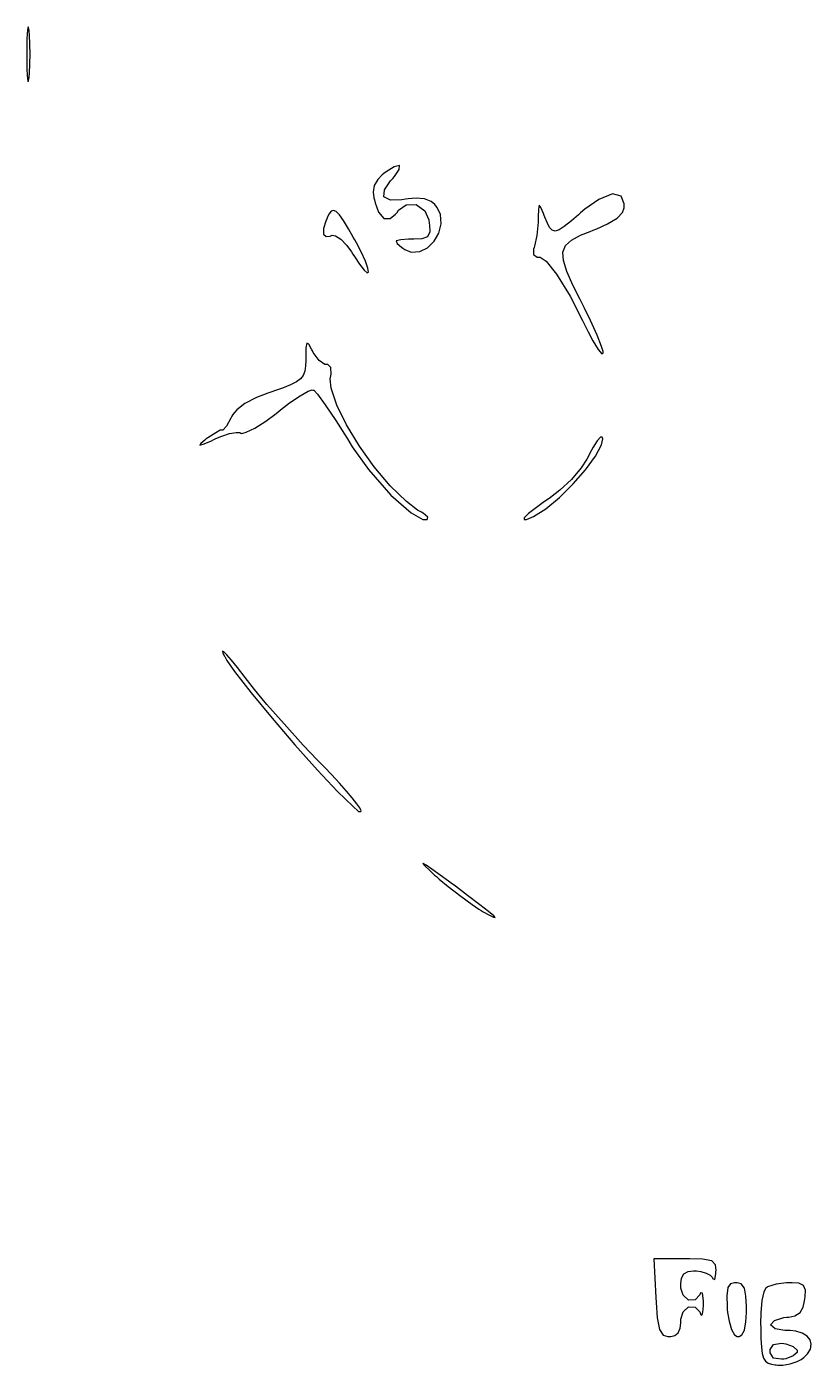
# Model space of a CAD drawing. Extents: x 0 to 8.8, y 0 to 10.9.
# Drawn here: x 1.407 to 4.331, y 0 to 4.988 of the extents above; entities that cross this region are included whole.
import ezdxf

# ---------------------------------------------------------------- set-up
doc = ezdxf.new("R2010")
doc.units = 0
doc.layers.get('0').update_dxf_attribs({"linetype": 'CONTINUOUS'})

msp = doc.modelspace()

# ---------------------------------------------------------------- linework, layer by layer
at = {"color": 0}
for p, q in [((1.41228, 4.98828), (1.40944, 4.97851)), ((1.4151, 4.97456), (1.41228, 4.98828)), ((1.40744, 4.94336), (1.40668, 4.8999)), ((1.40944, 4.97851), (1.40744, 4.94336)), ((1.41558, 4.96989), (1.4151, 4.97456)), ((1.41667, 4.95822), (1.41558, 4.96989)), ((1.41883, 4.88574), (1.41667, 4.95822)), ((1.40668, 4.8999), (1.40668, 4.88542)), ((1.40668, 4.88542), (1.40668, 4.87099)), ((1.40668, 4.87099), (1.40744, 4.82764)), ((1.41667, 4.81435), (1.41883, 4.88574)), ((1.40744, 4.82764), (1.40944, 4.79269)), ((1.40944, 4.79269), (1.41228, 4.78358)), ((1.41228, 4.78358), (1.4151, 4.79829)), ((1.4151, 4.79829), (1.41558, 4.80322)), ((1.41558, 4.80322), (1.41667, 4.81435)), ((2.73779, 4.44097), (2.73161, 4.43593)), ((2.74681, 4.44808), (2.73779, 4.44097)), ((2.7761, 4.46669), (2.74681, 4.44808)), ((2.79611, 4.47131), (2.7761, 4.46669)), ((2.77783, 4.43088), (2.79525, 4.45632)), ((2.79525, 4.45632), (2.79611, 4.47131)), ((2.70167, 4.39626), (2.69775, 4.37196)), ((2.71468, 4.41857), (2.70167, 4.39626)), ((2.73161, 4.43593), (2.71468, 4.41857)), ((2.7399, 4.38108), (2.76238, 4.41357)), ((2.76238, 4.41357), (2.77111, 4.42324)), ((2.77111, 4.42324), (2.77783, 4.43088)), ((2.69775, 4.37196), (2.70036, 4.35021)), ((2.70036, 4.35021), (2.70221, 4.34321)), ((2.70221, 4.34321), (2.70492, 4.33154)), ((2.73693, 4.35433), (2.7399, 4.38108)), ((2.76264, 4.34261), (2.73693, 4.35433)), ((2.80414, 4.34353), (2.76264, 4.34261)), ((2.81776, 4.34543), (2.80414, 4.34353)), ((2.82769, 4.3469), (2.81776, 4.34543)), ((2.85796, 4.34912), (2.82769, 4.3469)), ((2.88943, 4.34657), (2.85796, 4.34912)), ((2.91336, 4.33735), (2.88943, 4.34657)), ((3.53863, 4.34472), (3.48699, 4.30811)), ((3.58974, 4.36572), (3.53863, 4.34472)), ((3.62201, 4.35715), (3.58974, 4.36572)), ((3.63336, 4.3284), (3.62201, 4.35715)), ((2.54075, 4.30057), (2.53256, 4.28971)), ((2.54964, 4.30414), (2.54075, 4.30057)), ((2.56, 4.29992), (2.54964, 4.30414)), ((2.57237, 4.28733), (2.56, 4.29992)), ((2.70492, 4.33154), (2.71789, 4.29753)), ((2.71789, 4.29753), (2.73774, 4.27408)), ((2.78153, 4.28982), (2.78668, 4.29656)), ((2.78668, 4.29656), (2.79275, 4.30539)), ((2.79275, 4.30539), (2.82101, 4.32503)), ((2.82101, 4.32503), (2.85829, 4.32574)), ((2.85829, 4.32574), (2.88976, 4.30186)), ((2.88976, 4.30186), (2.90528, 4.26824)), ((2.92751, 4.32579), (2.91336, 4.33735)), ((2.9311, 4.32101), (2.92751, 4.32579)), ((2.93679, 4.31418), (2.9311, 4.32101)), ((2.94824, 4.28874), (2.93679, 4.31418)), ((3.31364, 4.30886), (3.31332, 4.27962)), ((3.31608, 4.32351), (3.31364, 4.30886)), ((3.32264, 4.31521), (3.31608, 4.32351)), ((3.33242, 4.29292), (3.32264, 4.31521)), ((3.33556, 4.28543), (3.33242, 4.29292)), ((3.47114, 4.29432), (3.46251, 4.28706)), ((3.48699, 4.30811), (3.47114, 4.29432)), ((3.60721, 4.27518), (3.62717, 4.2965)), ((3.62717, 4.2965), (3.63336, 4.31326)), ((3.63336, 4.31879), (3.63336, 4.3284)), ((3.63336, 4.31326), (3.63336, 4.31879)), ((2.52106, 4.26357), (2.51313, 4.23708)), ((2.52447, 4.27208), (2.52106, 4.26357)), ((2.52626, 4.27658), (2.52447, 4.27208)), ((2.53256, 4.28971), (2.52626, 4.27658)), ((2.58757, 4.2659), (2.57237, 4.28733)), ((2.60618, 4.23508), (2.58757, 4.2659)), ((2.73774, 4.27408), (2.76096, 4.27354)), ((2.76096, 4.27354), (2.78153, 4.28982)), ((2.90528, 4.26824), (2.90668, 4.25657)), ((2.90668, 4.25657), (2.90761, 4.24849)), ((2.90761, 4.24849), (2.90842, 4.22379)), ((2.94282, 4.21957), (2.95133, 4.2539)), ((2.95133, 4.2539), (2.94824, 4.28874)), ((3.31272, 4.26042), (3.30718, 4.21099)), ((3.31332, 4.26986), (3.31272, 4.26042)), ((3.31332, 4.27962), (3.31332, 4.26986)), ((3.33811, 4.27886), (3.33556, 4.28543)), ((3.34597, 4.25922), (3.33811, 4.27886)), ((3.35514, 4.24061), (3.34597, 4.25922)), ((3.36453, 4.22971), (3.35514, 4.24061)), ((3.41021, 4.24425), (3.39046, 4.23139)), ((3.43658, 4.26519), (3.41021, 4.24425)), ((3.46251, 4.28706), (3.43658, 4.26519)), ((3.53142, 4.23525), (3.57146, 4.25347)), ((3.57146, 4.25347), (3.60721, 4.27518)), ((2.51313, 4.23708), (2.51247, 4.21517)), ((2.51247, 4.21517), (2.52225, 4.20622)), ((2.52225, 4.20622), (2.5376, 4.20806)), ((2.5376, 4.20806), (2.54221, 4.2099)), ((2.54221, 4.2099), (2.54551, 4.21115)), ((2.54551, 4.21115), (2.55783, 4.20882)), ((2.55783, 4.20882), (2.57721, 4.19629)), ((2.57721, 4.19629), (2.59907, 4.17333)), ((2.62332, 4.20458), (2.60618, 4.23508)), ((2.6289, 4.19433), (2.62332, 4.20458)), ((2.6351, 4.18343), (2.6289, 4.19433)), ((2.8004, 4.1945), (2.78358, 4.18989)), ((2.83008, 4.19629), (2.8004, 4.1945)), ((2.84, 4.19656), (2.83008, 4.19629)), ((2.84983, 4.19656), (2.84, 4.19656)), ((2.87944, 4.19814), (2.84983, 4.19656)), ((2.90082, 4.20574), (2.87944, 4.19814)), ((2.90842, 4.22379), (2.90082, 4.20574)), ((2.92497, 4.18881), (2.94282, 4.21957)), ((3.30718, 4.21099), (3.29943, 4.17046)), ((3.37582, 4.22657), (3.36453, 4.22971)), ((3.39046, 4.23139), (3.37582, 4.22657)), ((3.41504, 4.17318), (3.43679, 4.19308)), ((3.43679, 4.19308), (3.47092, 4.21115)), ((3.47092, 4.21115), (3.50597, 4.22547)), ((3.50597, 4.22547), (3.51779, 4.22987)), ((3.51779, 4.22987), (3.53142, 4.23525)), ((2.59907, 4.17333), (2.61686, 4.14942)), ((2.61686, 4.14942), (2.62224, 4.141)), ((2.62224, 4.141), (2.62804, 4.13151)), ((2.65267, 4.15012), (2.6351, 4.18343)), ((2.66906, 4.11475), (2.65267, 4.15012)), ((2.78358, 4.18989), (2.78717, 4.18033)), ((2.78717, 4.18033), (2.80328, 4.16726)), ((2.80328, 4.16726), (2.80886, 4.16319)), ((2.80886, 4.16319), (2.81538, 4.15815)), ((2.81538, 4.15815), (2.83979, 4.14887)), ((2.83979, 4.14887), (2.8711, 4.15039)), ((2.8711, 4.15039), (2.90028, 4.16471)), ((2.90028, 4.16471), (2.92497, 4.18881)), ((3.29557, 4.15989), (3.29551, 4.13938)), ((3.29779, 4.16542), (3.29557, 4.15989)), ((3.29943, 4.17046), (3.29779, 4.16542)), ((3.40522, 4.14876), (3.41504, 4.17318)), ((3.40701, 4.11729), (3.40522, 4.14876)), ((2.62804, 4.13151), (2.64654, 4.10357)), ((2.64654, 4.10357), (2.6645, 4.08062)), ((2.67833, 4.08919), (2.66906, 4.11475)), ((3.29551, 4.13938), (3.30886, 4.12989)), ((3.30886, 4.12989), (3.31332, 4.12989)), ((3.31332, 4.12989), (3.32064, 4.12989)), ((3.32064, 4.12989), (3.34267, 4.11447)), ((3.34267, 4.11447), (3.38167, 4.06657)), ((3.41992, 4.07611), (3.40701, 4.11729)), ((2.6645, 4.08062), (2.67583, 4.07118)), ((2.67583, 4.07118), (2.6805, 4.07433)), ((2.6805, 4.07433), (2.67833, 4.08919)), ((3.38167, 4.06657), (3.43143, 3.98367)), ((3.44362, 4.02268), (3.41992, 4.07611)), ((3.46907, 3.97136), (3.44362, 4.02268)), ((3.43143, 3.98367), (3.47846, 3.89367)), ((3.47775, 3.95432), (3.46907, 3.97136)), ((3.48546, 3.93935), (3.47775, 3.95432)), ((3.47846, 3.89367), (3.49333, 3.86322)), ((3.50771, 3.89372), (3.48546, 3.93935)), ((3.5325, 3.83908), (3.50771, 3.89372)), ((3.49333, 3.86322), (3.49897, 3.85194)), ((3.49897, 3.85194), (3.51708, 3.81842)), ((2.44732, 3.79199), (2.44667, 3.76042)), ((2.45053, 3.80963), (2.44732, 3.79199)), ((2.4579, 3.80524), (2.45053, 3.80963)), ((2.46804, 3.78717), (2.4579, 3.80524)), ((3.51708, 3.81842), (3.53694, 3.78603)), ((3.54932, 3.79656), (3.5325, 3.83908)), ((3.55556, 3.77821), (3.54932, 3.79656)), ((2.44646, 3.7436), (2.44547, 3.72472)), ((2.44667, 3.74989), (2.44646, 3.7436)), ((2.44667, 3.76042), (2.44667, 3.74989)), ((2.47114, 3.78097), (2.46804, 3.78717)), ((2.47444, 3.77376), (2.47114, 3.78097)), ((2.4969, 3.74463), (2.47444, 3.77376)), ((2.51758, 3.72987), (2.4969, 3.74463)), ((3.53694, 3.78603), (3.55051, 3.76947)), ((3.55051, 3.76947), (3.55556, 3.77143)), ((3.55556, 3.77208), (3.55556, 3.77821)), ((3.55556, 3.77143), (3.55556, 3.77208)), ((2.44276, 3.70486), (2.43722, 3.68918)), ((2.44547, 3.72472), (2.44276, 3.70486)), ((2.52447, 3.72987), (2.51758, 3.72987)), ((2.52849, 3.72987), (2.52447, 3.72987)), ((2.54053, 3.71799), (2.52849, 3.72987)), ((2.53999, 3.68767), (2.54161, 3.69379)), ((2.54161, 3.69379), (2.54053, 3.71799)), ((2.35975, 3.64199), (2.32992, 3.63118)), ((2.39008, 3.65397), (2.35975, 3.64199)), ((2.41222, 3.66499), (2.39008, 3.65397)), ((2.42746, 3.67626), (2.41222, 3.66499)), ((2.43722, 3.68918), (2.42746, 3.67626)), ((2.53728, 3.67681), (2.53999, 3.68767)), ((2.54161, 3.64094), (2.53728, 3.67681)), ((2.26329, 3.60661), (2.21972, 3.58382)), ((2.30556, 3.62315), (2.26329, 3.60661)), ((2.31999, 3.62765), (2.30556, 3.62315)), ((2.32992, 3.63118), (2.31999, 3.62765)), ((2.38612, 3.58621), (2.42524, 3.61322)), ((2.42524, 3.61322), (2.45562, 3.63026)), ((2.45562, 3.63026), (2.46994, 3.63547)), ((2.46994, 3.63547), (2.47331, 3.63433)), ((2.47331, 3.63433), (2.47607, 3.63379)), ((2.47607, 3.63379), (2.48969, 3.61871)), ((2.48969, 3.61871), (2.51942, 3.57904)), ((2.56244, 3.57785), (2.54161, 3.64094)), ((2.17437, 3.54312), (2.17111, 3.53657)), ((2.18907, 3.56022), (2.17437, 3.54312)), ((2.21972, 3.58382), (2.18907, 3.56022)), ((2.29753, 3.51839), (2.33137, 3.54329)), ((2.33137, 3.54329), (2.34224, 3.55208)), ((2.34224, 3.55208), (2.35297, 3.56087)), ((2.35297, 3.56087), (2.38612, 3.58621)), ((2.51942, 3.57904), (2.55826, 3.52154)), ((2.59864, 3.50424), (2.56244, 3.57785)), ((2.1505, 3.50022), (2.13764, 3.48546)), ((2.16775, 3.52935), (2.1505, 3.50022)), ((2.17111, 3.53657), (2.16775, 3.52935)), ((2.22407, 3.47683), (2.25663, 3.4924)), ((2.25663, 3.4924), (2.29753, 3.51839)), ((2.55826, 3.52154), (2.59147, 3.46963)), ((2.64638, 3.42572), (2.59864, 3.50424)), ((2.07036, 3.44786), (2.05507, 3.43463)), ((2.06739, 3.43371), (2.09521, 3.44575)), ((2.07557, 3.4521), (2.07036, 3.44786)), ((2.08165, 3.45654), (2.07557, 3.4521)), ((2.11111, 3.47547), (2.08165, 3.45654)), ((2.09521, 3.44575), (2.10444, 3.44988)), ((2.10444, 3.44988), (2.11149, 3.45367)), ((2.12776, 3.48546), (2.11111, 3.47547)), ((2.11149, 3.45367), (2.13379, 3.46311)), ((2.13336, 3.48546), (2.12776, 3.48546)), ((2.13764, 3.48546), (2.13336, 3.48546)), ((2.13379, 3.46311), (2.16276, 3.47211)), ((2.16276, 3.47211), (2.18756, 3.47618)), ((2.18756, 3.47618), (2.20068, 3.47597)), ((2.20068, 3.47597), (2.20443, 3.47433)), ((2.20443, 3.47433), (2.20828, 3.47271)), ((2.20828, 3.47271), (2.22407, 3.47683)), ((2.59147, 3.46963), (2.60221, 3.4521)), ((2.60221, 3.4521), (2.6199, 3.42247)), ((3.53304, 3.44575), (3.51764, 3.42096)), ((3.54465, 3.45925), (3.53304, 3.44575)), ((3.55083, 3.45942), (3.54465, 3.45925)), ((3.54872, 3.42969), (3.55365, 3.4529)), ((3.55111, 3.45876), (3.55083, 3.45942)), ((3.55365, 3.4529), (3.55111, 3.45876)), ((2.05507, 3.43463), (2.05165, 3.42854)), ((2.05165, 3.42854), (2.06739, 3.43371)), ((2.6199, 3.42247), (2.68024, 3.33772)), ((2.70193, 3.34819), (2.64638, 3.42572)), ((3.50418, 3.39611), (3.5, 3.38764)), ((3.51764, 3.42096), (3.50418, 3.39611)), ((3.52653, 3.38743), (3.54872, 3.42969)), ((2.76156, 3.2774), (2.70193, 3.34819)), ((3.47293, 3.34483), (3.43668, 3.3016)), ((3.49419, 3.37646), (3.47293, 3.34483)), ((3.48964, 3.33735), (3.52653, 3.38743)), ((3.5, 3.38764), (3.49419, 3.37646)), ((2.68024, 3.33772), (2.76329, 3.24214)), ((3.43668, 3.3016), (3.39372, 3.26079)), ((3.44303, 3.28461), (3.48964, 3.33735)), ((2.8214, 3.21897), (2.76156, 3.2774)), ((3.39372, 3.26079), (3.35894, 3.23351)), ((3.39171, 3.23454), (3.44303, 3.28461)), ((2.76329, 3.24214), (2.83968, 3.17654)), ((2.86268, 3.18701), (2.8214, 3.21897)), ((3.30626, 3.1971), (3.27664, 3.17383)), ((3.33643, 3.21858), (3.30626, 3.1971)), ((3.34668, 3.22542), (3.33643, 3.21858)), ((3.34076, 3.19228), (3.39171, 3.23454)), ((3.35894, 3.23351), (3.34668, 3.22542)), ((2.83968, 3.17654), (2.88325, 3.15213)), ((2.87776, 3.17876), (2.86268, 3.18701)), ((2.88385, 3.17546), (2.87776, 3.17876)), ((2.88325, 3.15213), (2.89779, 3.15213)), ((2.90192, 3.16049), (2.88385, 3.17546)), ((2.89779, 3.15213), (2.89882, 3.15213)), ((2.89882, 3.15213), (2.90192, 3.16049)), ((3.26042, 3.15799), (3.25999, 3.15213)), ((3.25999, 3.15213), (3.25999, 3.15213)), ((3.25999, 3.15213), (3.26878, 3.15213)), ((3.27664, 3.17383), (3.26042, 3.15799)), ((3.26878, 3.15213), (3.29519, 3.16303)), ((3.29519, 3.16303), (3.34076, 3.19228)), ((2.1415, 2.65842), (2.13644, 2.66097)), ((2.13644, 2.66097), (2.13743, 2.65522)), ((2.13743, 2.65522), (2.14253, 2.64447)), ((2.15246, 2.6474), (2.1415, 2.65842)), ((2.14253, 2.64447), (2.14442, 2.641)), ((2.16938, 2.62799), (2.15246, 2.6474)), ((2.14442, 2.641), (2.15229, 2.62646)), ((2.15229, 2.62646), (2.18132, 2.58556)), ((2.19222, 2.6001), (2.16938, 2.62799)), ((2.22092, 2.56369), (2.19222, 2.6001)), ((2.18132, 2.58556), (2.24294, 2.50575)), ((2.2469, 2.53006), (2.22092, 2.56369)), ((2.24294, 2.50575), (2.32075, 2.41135)), ((2.25553, 2.51878), (2.2469, 2.53006)), ((2.26671, 2.50439), (2.25553, 2.51878)), ((2.30197, 2.46251), (2.26671, 2.50439)), ((2.3655, 2.39019), (2.30197, 2.46251)), ((2.32075, 2.41135), (2.40608, 2.31213)), ((2.43739, 2.31158), (2.3655, 2.39019)), ((2.40608, 2.31213), (2.4904, 2.21793)), ((2.49078, 2.2551), (2.43739, 2.31158)), ((2.5089, 2.23654), (2.49078, 2.2551)), ((2.4904, 2.21793), (2.56506, 2.13851)), ((2.51731, 2.22792), (2.5089, 2.23654)), ((2.54232, 2.20171), (2.51731, 2.22792)), ((2.57232, 2.16917), (2.54232, 2.20171)), ((2.59842, 2.13976), (2.57232, 2.16917)), ((2.56506, 2.13851), (2.62147, 2.08365)), ((2.61996, 2.1141), (2.59842, 2.13976)), ((2.63656, 2.09289), (2.61996, 2.1141)), ((2.62147, 2.08365), (2.64367, 2.06321)), ((2.64762, 2.07688), (2.63656, 2.09289)), ((2.64367, 2.06321), (2.6511, 2.06321)), ((2.65261, 2.06679), (2.64762, 2.07688)), ((2.6511, 2.06321), (2.65147, 2.06321)), ((2.65147, 2.06321), (2.65261, 2.06679)), ((2.88444, 1.87044), (2.88292, 1.86951)), ((2.88292, 1.86951), (2.89074, 1.86094)), ((2.89551, 1.86367), (2.88444, 1.87044)), ((2.89074, 1.86094), (2.90761, 1.84478)), ((2.91639, 1.84912), (2.89551, 1.86367)), ((2.94743, 1.82676), (2.91639, 1.84912)), ((2.90761, 1.84478), (2.92686, 1.82693)), ((2.92686, 1.82693), (2.93332, 1.82101)), ((2.93332, 1.82101), (2.94417, 1.81147)), ((2.94417, 1.81147), (2.97775, 1.78375)), ((2.97851, 1.80414), (2.94743, 1.82676)), ((2.98888, 1.79656), (2.97851, 1.80414)), ((3.00407, 1.78526), (2.98888, 1.79656)), ((2.97775, 1.78375), (3.02414, 1.74767)), ((3.04969, 1.75114), (3.00407, 1.78526)), ((3.02414, 1.74767), (3.06674, 1.71664)), ((3.09592, 1.71619), (3.04969, 1.75114)), ((3.06674, 1.71664), (3.09147, 1.69965)), ((3.09147, 1.69965), (3.09999, 1.69433)), ((3.12815, 1.69119), (3.09592, 1.71619)), ((3.09999, 1.69433), (3.10715, 1.69032)), ((3.10715, 1.69032), (3.12885, 1.6785)), ((3.14692, 1.67546), (3.12815, 1.69119)), ((3.12885, 1.6785), (3.14671, 1.66971)), ((3.14671, 1.66971), (3.15289, 1.66851)), ((3.15289, 1.66851), (3.14692, 1.67546)), ((3.86219, 0.396539), (3.74447, 0.396539)), ((3.74447, 0.396539), (3.75108, 0.252115)), ((3.85525, 0.341038), (3.87164, 0.349718)), ((3.87793, 0.396539), (3.86219, 0.396539)), ((3.87164, 0.349718), (3.89122, 0.352106)), ((3.92524, 0.395182), (3.87793, 0.396539)), ((3.89122, 0.352106), (3.89779, 0.352106)), ((3.89779, 0.352106), (3.90315, 0.352106)), ((3.90315, 0.352106), (3.91938, 0.349826)), ((3.91938, 0.349826), (3.93913, 0.343804)), ((3.95969, 0.388781), (3.92524, 0.395182)), ((3.97374, 0.374078), (3.95969, 0.388781)), ((3.97586, 0.354221), (3.97374, 0.374078)), ((3.97553, 0.347657), (3.97586, 0.354221)), ((3.84446, 0.30344), (3.84685, 0.324001)), ((3.84446, 0.29655), (3.84446, 0.30344)), ((3.84685, 0.324001), (3.85525, 0.341038)), ((3.93913, 0.343804), (3.95432, 0.335232)), ((3.95432, 0.335232), (3.96132, 0.328233)), ((3.96132, 0.328233), (3.96224, 0.325413)), ((3.96224, 0.325413), (3.96306, 0.32346)), ((3.96306, 0.32346), (3.97136, 0.319933)), ((3.97136, 0.319933), (3.97553, 0.340767)), ((3.97553, 0.340767), (3.97553, 0.347657)), ((4.02994, 0.303928), (4.01915, 0.289333)), ((4.04411, 0.307671), (4.02994, 0.303928)), ((4.04889, 0.307671), (4.04411, 0.307671)), ((4.05393, 0.307671), (4.04889, 0.307671)), ((4.06917, 0.303331), (4.05393, 0.307671)), ((4.08138, 0.287706), (4.06917, 0.303331)), ((4.20025, 0.302138), (4.16775, 0.292101)), ((4.23833, 0.307671), (4.20025, 0.302138)), ((4.25108, 0.307671), (4.23833, 0.307671)), ((4.25933, 0.307671), (4.25108, 0.307671)), ((4.28413, 0.305826), (4.25933, 0.307671)), ((4.30219, 0.297689), (4.28413, 0.305826)), ((3.75108, 0.252115), (3.75206, 0.233344)), ((3.84446, 0.287651), (3.84446, 0.29655)), ((3.85308, 0.260851), (3.84446, 0.287651)), ((3.87358, 0.242404), (3.85308, 0.260851)), ((3.91493, 0.262642), (3.89785, 0.244358)), ((3.91775, 0.269857), (3.91493, 0.262642)), ((3.91808, 0.270508), (3.91775, 0.269857)), ((3.92578, 0.269097), (3.91808, 0.270508)), ((3.92887, 0.239692), (3.92578, 0.269097)), ((4.01915, 0.289333), (4.01546, 0.258951)), ((4.01546, 0.258951), (4.01676, 0.220486)), ((4.08729, 0.257053), (4.08138, 0.287706)), ((4.08886, 0.220053), (4.08729, 0.257053)), ((4.15408, 0.273817), (4.14665, 0.241265)), ((4.16075, 0.287815), (4.15408, 0.273817)), ((4.16444, 0.289876), (4.16075, 0.287815)), ((4.16775, 0.292101), (4.16444, 0.289876)), ((4.30854, 0.279568), (4.30219, 0.297689)), ((4.30664, 0.247667), (4.30761, 0.255588)), ((4.30761, 0.255588), (4.30854, 0.279568)), ((3.75206, 0.233344), (3.75657, 0.177083)), ((3.85308, 0.199001), (3.87358, 0.217665)), ((3.89785, 0.244358), (3.87358, 0.242404)), ((3.87358, 0.217665), (3.89785, 0.216363)), ((3.89785, 0.216363), (3.91493, 0.199056)), ((3.92578, 0.19184), (3.92806, 0.206814)), ((3.92806, 0.206814), (3.92887, 0.224121)), ((3.92887, 0.229872), (3.92887, 0.239692)), ((3.92887, 0.224121), (3.92887, 0.229872)), ((4.01676, 0.220486), (4.01779, 0.207682)), ((4.01779, 0.207682), (4.01888, 0.196724)), ((4.08886, 0.207682), (4.08886, 0.220053)), ((4.08886, 0.196289), (4.08886, 0.207682)), ((4.14665, 0.241265), (4.14253, 0.195856)), ((4.28917, 0.19656), (4.30089, 0.216906)), ((4.30089, 0.216906), (4.30593, 0.239963)), ((4.30593, 0.239963), (4.30664, 0.247667)), ((3.75657, 0.177083), (3.76497, 0.133247)), ((3.84224, 0.137695), (3.84446, 0.156847)), ((3.84446, 0.172146), (3.85308, 0.199001)), ((3.84446, 0.163194), (3.84446, 0.172146)), ((3.84446, 0.156847), (3.84446, 0.163194)), ((3.91493, 0.199056), (3.91775, 0.192111)), ((3.91775, 0.192111), (3.9184, 0.190539)), ((3.9184, 0.190539), (3.92225, 0.186469)), ((3.92225, 0.186469), (3.92578, 0.19184)), ((4.01888, 0.196724), (4.02403, 0.163954)), ((4.02403, 0.163954), (4.03276, 0.132704)), ((4.08165, 0.131022), (4.08713, 0.162056)), ((4.08713, 0.162056), (4.08886, 0.196289)), ((4.14253, 0.195856), (4.14182, 0.154731)), ((4.14182, 0.154731), (4.14219, 0.141004)), ((4.17888, 0.150988), (4.19319, 0.167426)), ((4.19624, 0.136285), (4.17888, 0.150988)), ((4.19319, 0.167426), (4.22814, 0.177518)), ((4.22814, 0.177518), (4.24001, 0.178765)), ((4.24001, 0.178765), (4.24744, 0.179471)), ((4.24744, 0.179471), (4.26947, 0.184571)), ((4.26947, 0.184571), (4.28917, 0.19656)), ((3.76497, 0.133247), (3.77919, 0.112739)), ((3.77919, 0.112739), (3.79644, 0.107639)), ((3.79644, 0.107639), (3.80225, 0.107639)), ((3.80225, 0.107639), (3.80713, 0.107639)), ((3.80713, 0.107639), (3.82194, 0.110731)), ((3.82194, 0.110731), (3.83496, 0.120443)), ((3.83496, 0.120443), (3.84224, 0.137695)), ((4.03276, 0.132704), (4.044, 0.113932)), ((4.044, 0.113932), (4.05431, 0.107639)), ((4.05431, 0.107639), (4.05778, 0.107639)), ((4.05778, 0.107639), (4.06131, 0.107639)), ((4.06131, 0.107639), (4.072, 0.113281)), ((4.072, 0.113281), (4.08165, 0.131022)), ((4.14219, 0.141004), (4.14236, 0.130642)), ((4.14236, 0.130642), (4.14318, 0.099555)), ((4.23236, 0.129883), (4.19624, 0.136285)), ((4.24447, 0.129883), (4.23236, 0.129883)), ((4.25174, 0.129883), (4.24447, 0.129883)), ((4.27354, 0.127224), (4.25174, 0.129883)), ((4.29715, 0.119846), (4.27354, 0.127224)), ((4.31483, 0.108561), (4.29715, 0.119846)), ((4.32611, 0.094347), (4.31483, 0.108561)), ((4.14318, 0.099555), (4.14497, 0.0676)), ((4.14497, 0.0676), (4.14794, 0.043783)), ((4.17779, 0.058431), (4.19, 0.07742)), ((4.17779, 0.052083), (4.17779, 0.058431)), ((4.17779, 0.04579), (4.17779, 0.052083)), ((4.19, 0.07742), (4.22, 0.08214)), ((4.22, 0.08214), (4.22889, 0.081)), ((4.22889, 0.081), (4.23551, 0.079915)), ((4.23551, 0.079915), (4.26329, 0.069878)), ((4.26329, 0.069878), (4.27778, 0.056532)), ((4.27778, 0.056532), (4.27778, 0.052083)), ((4.27778, 0.052083), (4.27778, 0.047906)), ((4.31679, 0.042697), (4.32758, 0.060547)), ((4.33051, 0.078017), (4.32611, 0.094347)), ((4.32758, 0.060547), (4.33051, 0.078017)), ((4.14794, 0.043783), (4.15272, 0.026855)), ((4.15272, 0.026855), (4.15978, 0.015408)), ((4.15978, 0.015408), (4.16965, 0.008192)), ((4.16965, 0.008192), (4.18289, 0.003852)), ((4.19, 0.026855), (4.17779, 0.04579)), ((4.18289, 0.003852), (4.19569, 0.001573)), ((4.22, 0.022135), (4.19, 0.026855)), ((4.19569, 0.001573), (4.19997, 0.000977)), ((4.19997, 0.000977), (4.20617, 0.000109)), ((4.20617, 0.000109), (4.22526, 0.000434)), ((4.22889, 0.023221), (4.22, 0.022135)), ((4.22526, 0.000434), (4.25222, 0.004883)), ((4.23551, 0.02436), (4.22889, 0.023221)), ((4.26329, 0.035211), (4.23551, 0.02436)), ((4.25222, 0.004883), (4.2775, 0.013509)), ((4.27778, 0.047906), (4.26329, 0.035211)), ((4.2775, 0.013509), (4.29324, 0.02181)), ((4.29324, 0.02181), (4.29779, 0.025445)), ((4.29779, 0.025445), (4.30296, 0.029134)), ((4.30296, 0.029134), (4.31679, 0.042697))]:
    msp.add_line(p, q, dxfattribs=at)

doc.saveas('drawing.dxf')
